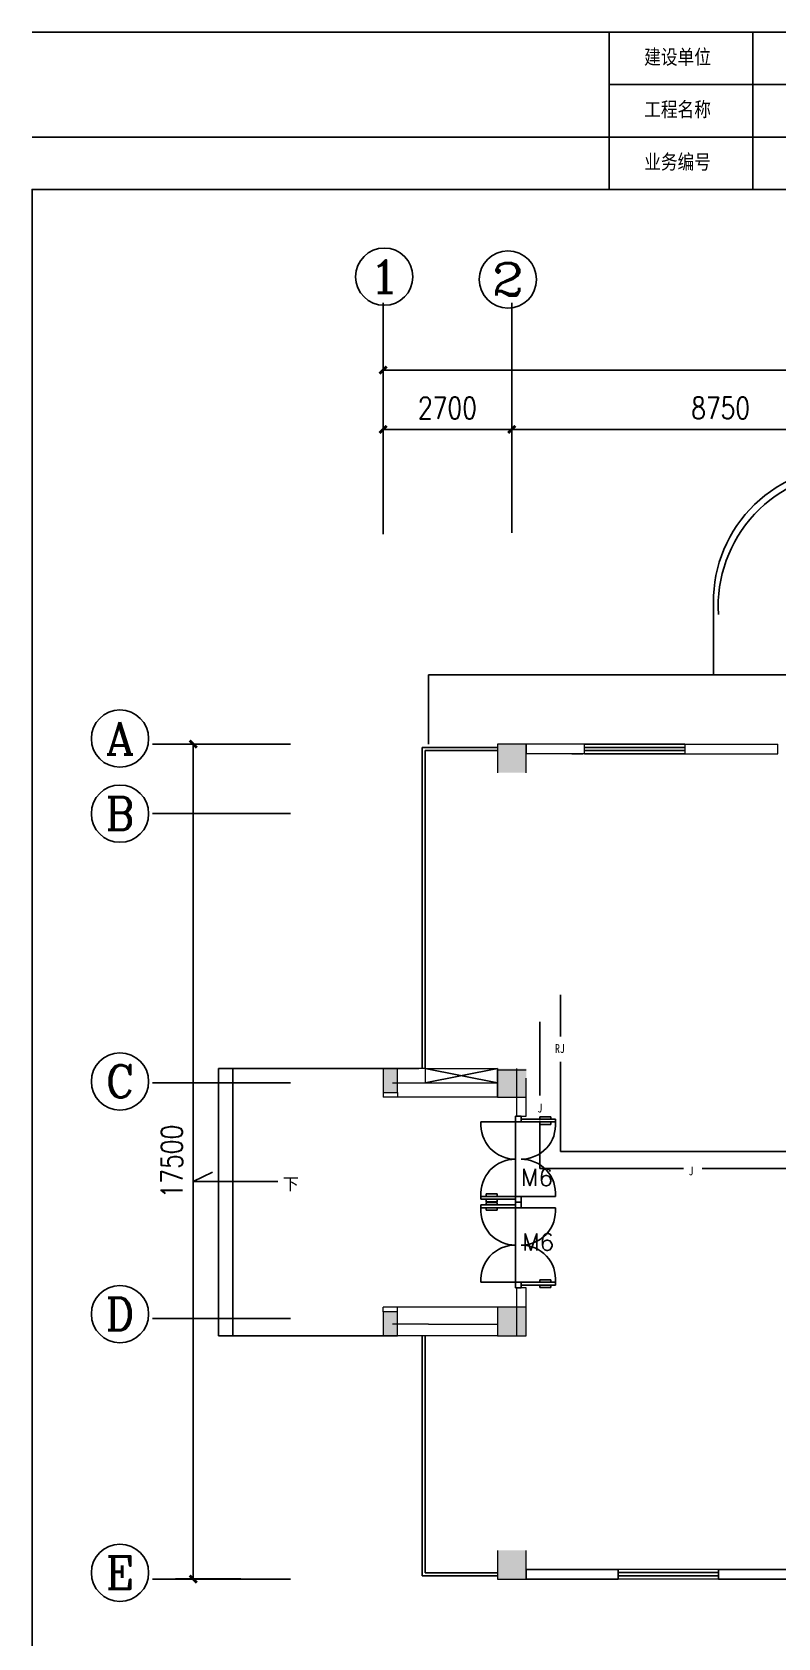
# Model space of a CAD drawing. Extents: x 1487452 to 1619693, y 165319 to 350168.
# Drawn here: x 1561972 to 1577601, y 279401 to 313062 of the extents above; entities that cross this region are included whole.
import ezdxf
from ezdxf.enums import TextEntityAlignment as Align

# ---------------------------------------------------------------- set-up
doc = ezdxf.new("R2010")
doc.units = 0
doc.header["$LTSCALE"] = 1000
doc.header["$MEASUREMENT"] = 0
doc.layers.get('0').update_dxf_attribs({"linetype": 'CONTINUOUS'})
doc.layers.get('Defpoints').update_dxf_attribs({"linetype": 'CONTINUOUS'})
for name, color, linetype in [('2', 6, 'CONTINUOUS'), ('AXIS', 3, 'CONTINUOUS'), ('AXIS_TEXT', 7, 'CONTINUOUS'), ('COLUMN', 9, 'CONTINUOUS'), ('Dim3', 30, 'CONTINUOUS'), ('DIME', 3, 'CONTINUOUS'), ('G', 4, 'CONTINUOUS'), ('WALL', 4, 'CONTINUOUS')]:
    doc.layers.add(name, color=color, linetype=linetype)
doc.styles.add('-宋体', font='SimSun.ttf', dxfattribs={"width": 0.8})
doc.styles.add('_TCH_AXIS', font='COMPLEX', dxfattribs={"bigfont": 'GBCBIG'})
doc.styles.add('_TCH_DIM', font='SIMPLEX', dxfattribs={"bigfont": 'GBCBIG'})
doc.styles.add('DIM_FONT', font='SIMPLEX.shx', dxfattribs={"width": 0.8})
doc.styles.add('黑体', font='SIMHEI.TTF')
doc.dimstyles.new('DIMN150', dxfattribs={"dimscale": 1.5, "dimtxt": 300, "dimasz": 100, "dimexe": 250, "dimexo": 300, "dimgap": 150, "dimtad": 1, "dimdec": 0, "dimzin": 0, "dimdsep": 46, "dimtxsty": 'DIM_FONT', "dimblk": 'ARCHTICK', "dimcen": 0.09, "dimclrt": 7, "dimazin": 2, "dimtfac": 1, "dimtdec": 0, "dimtix": 1, "dimtmove": 2, "dimatfit": 3, "dimldrblk": 'ARCHTICK', "dimfxl": 1, "dimtolj": 1, "dimtzin": 0, "dimarcsym": 0})

# ---------------------------------------------------------------- blocks, each defined once
blk = doc.blocks.new('_ArchTick')
at = {"color": 0, "linetype": 'ByBlock', "const_width": 0.4}
blk.add_lwpolyline([(-0.5, -0.5), (0.5, 0.5)], dxfattribs=at)
blk = doc.blocks.new('*D146')
at = {"layer": 'AXIS', "color": 0, "linetype": 'Continuous', "lineweight": -2, "transparency": 16777216}
for p, q in [((1566344, 298136), (1564974, 298136)), ((1565349, 298136), (1565349, 280636)), ((1566344, 280636), (1564974, 280636))]:
    blk.add_line(p, q, dxfattribs=at)
at = {"layer": 'Defpoints', "color": 0, "linetype": 'Continuous', "transparency": 16777216}
for p in [(1566794, 298136), (1565349, 280636), (1566794, 280636)]:
    blk.add_point(p, dxfattribs=at)
at = {"layer": 'AXIS', "color": 0, "linetype": 'Continuous', "lineweight": -2, "transparency": 16777216, "xscale": 150, "yscale": 150, "zscale": 150}
for p, rotation in [((1565349, 298136), 90), ((1565349, 280636), 270)]:
    blk.add_blockref('_ArchTick', p, dxfattribs=dict(at, rotation=rotation))
at = {"layer": 'AXIS', "color": 2, "linetype": 'Continuous', "transparency": 16777216, "insert": (1564899, 289386), "char_height": 450, "attachment_point": 5, "rotation": 90, "style": 'DIM_FONT'}
blk.add_mtext('\\A1;17500', dxfattribs=at)
blk = doc.blocks.new('*D152')
at = {"layer": 'AXIS', "color": 0, "linetype": 'Continuous', "lineweight": -2, "transparency": 16777216}
for p, q in [((1569326, 303014), (1569326, 305108)), ((1572026, 303014), (1572026, 305108)), ((1569326, 304733), (1572026, 304733))]:
    blk.add_line(p, q, dxfattribs=at)
at = {"layer": 'Defpoints', "color": 0, "linetype": 'Continuous', "transparency": 16777216}
for p in [(1572026, 304733), (1569326, 302564), (1572026, 302564)]:
    blk.add_point(p, dxfattribs=at)
at = {"layer": 'AXIS', "color": 0, "linetype": 'Continuous', "lineweight": -2, "transparency": 16777216, "xscale": 150, "yscale": 150, "zscale": 150, "rotation": 180}
blk.add_blockref('_ArchTick', (1569326, 304733), dxfattribs=at)
at = {"layer": 'AXIS', "color": 0, "linetype": 'Continuous', "lineweight": -2, "transparency": 16777216, "xscale": 150, "yscale": 150, "zscale": 150}
blk.add_blockref('_ArchTick', (1572026, 304733), dxfattribs=at)
at = {"layer": 'AXIS', "color": 2, "linetype": 'Continuous', "transparency": 16777216, "insert": (1570676, 305183), "char_height": 450, "attachment_point": 5, "style": 'DIM_FONT'}
blk.add_mtext('\\A1;2700', dxfattribs=at)
blk = doc.blocks.new('*D153')
at = {"layer": 'AXIS', "color": 0, "linetype": 'Continuous', "lineweight": -2, "transparency": 16777216}
for p, q in [((1572026, 303014), (1572026, 305108)), ((1580776, 303014), (1580776, 305108)), ((1572026, 304733), (1580776, 304733))]:
    blk.add_line(p, q, dxfattribs=at)
at = {"layer": 'Defpoints', "color": 0, "linetype": 'Continuous', "transparency": 16777216}
for p in [(1580776, 304733), (1572026, 302564), (1580776, 302564)]:
    blk.add_point(p, dxfattribs=at)
at = {"layer": 'AXIS', "color": 0, "linetype": 'Continuous', "lineweight": -2, "transparency": 16777216, "xscale": 150, "yscale": 150, "zscale": 150, "rotation": 180}
blk.add_blockref('_ArchTick', (1572026, 304733), dxfattribs=at)
at = {"layer": 'AXIS', "color": 0, "linetype": 'Continuous', "lineweight": -2, "transparency": 16777216, "xscale": 150, "yscale": 150, "zscale": 150}
blk.add_blockref('_ArchTick', (1580776, 304733), dxfattribs=at)
at = {"layer": 'AXIS', "color": 2, "linetype": 'Continuous', "transparency": 16777216, "insert": (1576401, 305183), "char_height": 450, "attachment_point": 5, "style": 'DIM_FONT'}
blk.add_mtext('\\A1;8750', dxfattribs=at)
blk = doc.blocks.new('*D160')
at = {"layer": 'AXIS', "color": 0, "linetype": 'Continuous', "lineweight": -2, "transparency": 16777216}
for p, q in [((1569326, 302539), (1569326, 306352)), ((1613476, 302539), (1613476, 306352)), ((1569326, 305977), (1613476, 305977))]:
    blk.add_line(p, q, dxfattribs=at)
at = {"layer": 'Defpoints', "color": 0, "linetype": 'Continuous', "transparency": 16777216}
for p in [(1613476, 305977), (1569326, 302089), (1613476, 302089)]:
    blk.add_point(p, dxfattribs=at)
at = {"layer": 'AXIS', "color": 0, "linetype": 'Continuous', "lineweight": -2, "transparency": 16777216, "xscale": 150, "yscale": 150, "zscale": 150, "rotation": 180}
blk.add_blockref('_ArchTick', (1569326, 305977), dxfattribs=at)
at = {"layer": 'AXIS', "color": 0, "linetype": 'Continuous', "lineweight": -2, "transparency": 16777216, "xscale": 150, "yscale": 150, "zscale": 150}
blk.add_blockref('_ArchTick', (1613476, 305977), dxfattribs=at)
at = {"layer": 'AXIS', "color": 2, "linetype": 'Continuous', "transparency": 16777216, "insert": (1591401, 306427), "char_height": 450, "attachment_point": 5, "style": 'DIM_FONT'}
blk.add_mtext('\\A1;44150', dxfattribs=at)

msp = doc.modelspace()

# ---------------------------------------------------------------- hatches: boundary and pattern name
at = {"lineweight": 13}
for points in [[(1571726.2, 297535.6), (1572326.2, 297535.6), (1572326.2, 298135.6), (1571726.2, 298135.6)], [(1569326.2, 290835.6), (1569626.2, 290835.6), (1569626.2, 291335.6), (1569326.2, 291335.6)], [(1571726.2, 290735.6), (1572326.2, 290735.6), (1572326.2, 291335.6), (1571726.2, 291335.6)], [(1569326.2, 285735.6), (1569626.2, 285735.6), (1569626.2, 286235.6), (1569326.2, 286235.6)], [(1571726.2, 285735.6), (1572326.2, 285735.6), (1572326.2, 286335.6), (1571726.2, 286335.6)], [(1571726.2, 280635.6), (1572326.2, 280635.6), (1572326.2, 281235.6), (1571726.2, 281235.6)], [(1571726.2, 280635.6), (1572326.2, 280635.6), (1572326.2, 281235.6), (1571726.2, 281235.6)]]:
    msp.add_hatch(color=256, dxfattribs=at).paths.add_polyline_path(points)

# ---------------------------------------------------------------- linework, layer by layer
at = {"color": 4}
for p, q in [((1561972.5, 313061.8), (1619692.7, 313061.8)), ((1574067.7, 313061.8), (1574067.7, 309763.5)), ((1577078.2, 313061.8), (1577078.2, 309763.5)), ((1574067.7, 311962.4), (1587277, 311962.4)), ((1561972.5, 310862.9), (1587277, 310862.9))]:
    msp.add_line(p, q, dxfattribs=at)
at = {"color": 7}
for q in [(1619692.7, 309763.5), (1561972.5, 269359.3)]:
    msp.add_line((1561972.5, 309763.5), q, dxfattribs=at)
at = {"lineweight": 13}
for p, q in [((1572326.2, 298135.6), (1571726.2, 298135.6)), ((1571726.2, 298135.6), (1571726.2, 297535.6)), ((1572326.2, 297535.6), (1572326.2, 298135.6)), ((1572326.2, 298135.6), (1572326.2, 297935.6)), ((1573551.2, 298135.6), (1572326.2, 298135.6)), ((1573551.2, 297935.6), (1572326.2, 297935.6)), ((1573551.2, 297935.6), (1573551.2, 298135.6)), ((1575651.2, 298135.6), (1575651.2, 297935.6)), ((1575651.2, 298135.6), (1577601.2, 298135.6)), ((1575651.2, 297935.6), (1577601.2, 297935.6)), ((1577601.2, 297935.6), (1577601.2, 298135.6)), ((1569326.2, 291335.6), (1570076.2, 291335.6)), ((1569626.2, 291335.6), (1569326.2, 291335.6)), ((1569326.2, 291335.6), (1569326.2, 290835.6)), ((1569626.2, 290835.6), (1569626.2, 291335.6)), ((1570206.2, 291335.6), (1569626.2, 291335.6)), ((1570206.2, 291335.6), (1571726.2, 291335.6)), ((1570206.2, 291335.6), (1570206.2, 291035.6)), ((1572328.5, 291301.8), (1571728.5, 291301.8)), ((1572124.4, 291335.6), (1572124.4, 290335.9)), ((1569326.2, 290835.6), (1569626.2, 290835.6)), ((1569326.2, 290835.6), (1569326.2, 290735.6)), ((1569526.2, 291035.6), (1571726.2, 291035.6)), ((1569626.2, 290835.6), (1569626.2, 290735.6)), ((1572324.4, 290335.9), (1572324.4, 291135.6)), ((1571726.2, 290735.6), (1569326.2, 290735.6)), ((1571726.2, 290735.6), (1572326.2, 290735.6)), ((1572124.4, 290335.9), (1572324.4, 290335.9)), ((1572324.4, 286735.9), (1572124.4, 286735.9)), ((1572124.4, 286735.9), (1572124.4, 285735.6)), ((1572324.4, 285975.6), (1572324.4, 286735.9)), ((1571726.2, 286335.6), (1569326.2, 286335.6)), ((1569326.2, 286235.6), (1569326.2, 286335.6)), ((1569626.2, 286235.6), (1569326.2, 286235.6)), ((1569326.2, 286235.6), (1569326.2, 285735.6)), ((1569626.2, 286235.6), (1569626.2, 286335.6)), ((1569626.2, 285735.6), (1569626.2, 286235.6)), ((1572326.2, 286335.6), (1571726.2, 286335.6)), ((1571726.2, 286335.6), (1571726.2, 285735.6)), ((1572326.2, 285735.6), (1572326.2, 286335.6)), ((1570276.2, 285975.6), (1569526.2, 285975.6)), ((1570276.2, 285975.6), (1571726.2, 285975.6)), ((1570076.2, 285735.6), (1569326.2, 285735.6)), ((1571726.2, 285735.6), (1570076.2, 285735.6)), ((1571726.2, 285735.6), (1572326.2, 285735.6)), ((1571726.2, 281235.6), (1571726.2, 280635.6)), ((1571726.2, 281235.6), (1571726.2, 280635.6)), ((1572326.2, 280635.6), (1572326.2, 281235.6)), ((1572326.2, 280635.6), (1572326.2, 281235.6)), ((1571726.2, 280635.6), (1572326.2, 280635.6)), ((1571726.2, 280635.6), (1572326.2, 280635.6))]:
    msp.add_line(p, q, dxfattribs=at)
at = {"color": 251, "lineweight": 13}
for p, q in [((1576356.2, 280835.6), (1574256.2, 280835.6)), ((1576356.2, 280635.6), (1574256.2, 280635.6))]:
    msp.add_line(p, q, dxfattribs=at)
at = {"color": 7}
msp.add_lwpolyline([(1561972.5, 269359.3), (1561972.5, 309763.5), (1619692.7, 309763.5)], dxfattribs=at)
at = {"layer": '2', "color": 251, "ltscale": 600}
for p, q in [((1570146.2, 298065.6), (1570146.2, 291335.6)), ((1570146.2, 298065.6), (1571726.2, 298065.6)), ((1570206.2, 298005.6), (1570206.2, 291335.6)), ((1570206.2, 298005.6), (1571726.2, 298005.6)), ((1571726.2, 291335.6), (1571726.2, 290735.6))]:
    msp.add_line(p, q, dxfattribs=at)
at = {"layer": 'AXIS', "linetype": 'Continuous'}
for p, q in [((1569326.2, 307386.3), (1569326.2, 302564.4)), ((1572026.2, 307386.3), (1572026.2, 302564.4)), ((1564495.2, 298135.6), (1567388.4, 298135.6)), ((1564495.2, 296685.6), (1567388.4, 296685.6)), ((1564495.2, 291035.6), (1567388.4, 291035.6)), ((1564495.2, 286095.6), (1567388.4, 286095.6)), ((1564495.2, 280635.6), (1567388.4, 280635.6))]:
    msp.add_line(p, q, dxfattribs=at)
for centre in [(1569352.2, 307935.4), (1571943.9, 307877.3), (1563813.9, 298252.4), (1563813.9, 296678.8), (1563813.9, 291065.4), (1563813.9, 286189.1), (1563813.9, 280766.8)]:
    msp.add_circle(centre, 600, dxfattribs=at)
at = {"layer": 'COLUMN', "linetype": 'Continuous'}
msp.add_line((1569326.2, 285735.6), (1569626.2, 285735.6), dxfattribs=at)
at = {"layer": 'Dim3', "color": 251, "ltscale": 0.4}
for p, q in [((1576255.1, 300956.1), (1576255.1, 299585.6)), ((1570276.2, 298135.6), (1570276.2, 299585.6)), ((1570276.2, 299585.6), (1583676.2, 299585.6)), ((1573512.3, 297935.6), (1573279.8, 297935.6)), ((1575651.2, 298135.6), (1573551.2, 298135.6)), ((1575651.2, 297935.6), (1573551.2, 297935.6)), ((1569326.2, 291335.6), (1565876.2, 291335.6)), ((1565876.2, 291335.6), (1565876.2, 285735.6)), ((1566176.2, 291335.6), (1566176.2, 285735.6)), ((1572099.4, 286855.9), (1572099.4, 290215.9)), ((1569326.2, 285735.6), (1565876.2, 285735.6)), ((1570146.2, 280705.6), (1570146.2, 285735.6)), ((1570206.2, 280765.6), (1570206.2, 285735.6)), ((1571726.2, 280765.6), (1570206.2, 280765.6)), ((1570146.2, 280705.6), (1571726.2, 280705.6))]:
    msp.add_line(p, q, dxfattribs=at)
at = {"layer": 'Dim3', "color": 251, "ltscale": 0.4, "extrusion": (0, 0, -1)}
for p, q in [((1571379.4, 290215.9), (1572099.4, 290215.9)), ((1572099.4, 290335.9), (1572099.4, 290335.9)), ((1572219.4, 290335.9), (1572099.4, 290335.9)), ((1572099.4, 290335.9), (1572099.4, 290275.9)), ((1572099.4, 290215.9), (1572099.4, 290275.9)), ((1572219.4, 290215.9), (1572099.4, 290215.9)), ((1572219.4, 290215.9), (1572219.4, 290335.9)), ((1572219.4, 290335.9), (1572219.4, 290335.9)), ((1572219.4, 290275.9), (1572939.4, 290275.9)), ((1572219.4, 290215.9), (1572219.4, 290275.9)), ((1572939.4, 290215.9), (1572219.4, 290215.9)), ((1572843.7, 290326.6), (1572612.8, 290326.6)), ((1572612.8, 290326.6), (1572612.8, 290275.9)), ((1572612.8, 290165.1), (1572612.8, 290215.9)), ((1572843.7, 290165.1), (1572612.8, 290165.1)), ((1572843.7, 290326.6), (1572843.7, 290275.9)), ((1572843.7, 290165.1), (1572843.7, 290215.9)), ((1572939.4, 290275.9), (1572939.4, 290215.9)), ((1571379.4, 288655.9), (1572099.4, 288655.9)), ((1571379.4, 288595.9), (1571379.4, 288655.9)), ((1572099.4, 288595.9), (1571379.4, 288595.9)), ((1572099.4, 288475.9), (1571379.4, 288475.9)), ((1571379.4, 288475.9), (1571379.4, 288415.9)), ((1571489.8, 288706.6), (1571720.7, 288706.6)), ((1571489.8, 288706.6), (1571489.8, 288655.9)), ((1571489.8, 288545.1), (1571489.8, 288595.9)), ((1571489.8, 288545.1), (1571720.7, 288545.1)), ((1571489.8, 288526.6), (1571720.7, 288526.6)), ((1571489.8, 288526.6), (1571489.8, 288475.9)), ((1571720.7, 288706.6), (1571720.7, 288655.9)), ((1571720.7, 288545.1), (1571720.7, 288595.9)), ((1571720.7, 288526.6), (1571720.7, 288475.9)), ((1572219.4, 288655.9), (1572099.4, 288655.9)), ((1572099.4, 288655.9), (1572099.4, 288535.9)), ((1572099.4, 288655.9), (1572099.4, 288595.9)), ((1572099.4, 288535.9), (1572099.4, 288595.9)), ((1572099.4, 288415.9), (1572099.4, 288535.9)), ((1572099.4, 288535.9), (1572099.4, 288535.9)), ((1572219.4, 288535.9), (1572099.4, 288535.9)), ((1572099.4, 288535.9), (1572099.4, 288475.9)), ((1572099.4, 288535.9), (1572099.4, 288535.9)), ((1572219.4, 288535.9), (1572099.4, 288535.9)), ((1572099.4, 288415.9), (1572099.4, 288475.9)), ((1572939.4, 288655.9), (1572219.4, 288655.9)), ((1572219.4, 288655.9), (1572219.4, 288595.9)), ((1572219.4, 288655.9), (1572219.4, 288535.9)), ((1572219.4, 288535.9), (1572219.4, 288595.9)), ((1572219.4, 288535.9), (1572219.4, 288475.9)), ((1572219.4, 288415.9), (1572219.4, 288535.9)), ((1572219.4, 288535.9), (1572219.4, 288535.9)), ((1572219.4, 288535.9), (1572219.4, 288535.9)), ((1572219.4, 288415.9), (1572219.4, 288475.9)), ((1571379.4, 288415.9), (1572099.4, 288415.9)), ((1571489.8, 288365.1), (1571489.8, 288415.9)), ((1571489.8, 288365.1), (1571720.7, 288365.1)), ((1571720.7, 288365.1), (1571720.7, 288415.9)), ((1572219.4, 288415.9), (1572099.4, 288415.9)), ((1572939.4, 288415.9), (1572219.4, 288415.9)), ((1571379.4, 286855.9), (1572099.4, 286855.9)), ((1572219.4, 286855.9), (1572099.4, 286855.9)), ((1572099.4, 286855.9), (1572099.4, 286795.9)), ((1572099.4, 286735.9), (1572099.4, 286795.9)), ((1572939.4, 286855.9), (1572219.4, 286855.9)), ((1572219.4, 286855.9), (1572219.4, 286795.9)), ((1572219.4, 286855.9), (1572219.4, 286735.9)), ((1572219.4, 286795.9), (1572939.4, 286795.9)), ((1572843.7, 286906.6), (1572612.8, 286906.6)), ((1572612.8, 286906.6), (1572612.8, 286855.9)), ((1572612.8, 286745.1), (1572612.8, 286795.9)), ((1572843.7, 286906.6), (1572843.7, 286855.9)), ((1572843.7, 286745.1), (1572843.7, 286795.9)), ((1572939.4, 286795.9), (1572939.4, 286855.9)), ((1572099.4, 286735.9), (1572099.4, 286735.9)), ((1572219.4, 286735.9), (1572099.4, 286735.9)), ((1572219.4, 286735.9), (1572219.4, 286735.9)), ((1572843.7, 286745.1), (1572612.8, 286745.1))]:
    msp.add_line(p, q, dxfattribs=at)
at = {"layer": 'Dim3', "color": 0, "ltscale": 0.4}
for p, q in [((1565350.2, 288967.2), (1565754.9, 289167.1)), ((1565650.2, 288967.2), (1565350.2, 288967.2)), ((1567123, 288967.2), (1565650.2, 288967.2))]:
    msp.add_line(p, q, dxfattribs=at)
at = {"layer": 'Dim3', "color": 7, "ltscale": 0.4}
for p, q in [((1574256.2, 280835.6), (1572326.2, 280835.6)), ((1574256.2, 280635.6), (1574256.2, 280835.6)), ((1576356.2, 280835.6), (1576356.2, 280635.6)), ((1578056.2, 280835.6), (1576356.2, 280835.6)), ((1572326.2, 280635.6), (1574256.2, 280635.6)), ((1576356.2, 280635.6), (1578056.2, 280635.6))]:
    msp.add_line(p, q, dxfattribs=at)
at = {"layer": 'Dim3', "color": 250, "ltscale": 0.4}
for p, q in [((1574256.2, 280768.9), (1576356.2, 280768.9)), ((1574256.2, 280702.3), (1576356.2, 280702.3))]:
    msp.add_line(p, q, dxfattribs=at)
at = {"layer": 'Dim3', "color": 251, "ltscale": 0.4}
for centre in [(1579085.2, 301121.6), (1579185.2, 301021.6)]:
    msp.add_arc(centre, 2835, 90.61707, 183.34732, dxfattribs=at)
at = {"layer": 'Dim3', "color": 250, "ltscale": 0.4, "extrusion": (0, 0, -1)}
for centre, start, end in [((-1572096.9, 290155.9), 269.80068, 4.78054), ((-1572221.9, 290155.9), 175.21946, 270.19932), ((-1572096.9, 288715.9), 355.21946, 90.19932), ((-1572221.9, 288715.9), 89.80068, 184.78054), ((-1572096.9, 288355.9), 269.80068, 4.78054), ((-1572221.9, 288355.9), 175.21946, 270.19932), ((-1572096.9, 286915.9), 355.21946, 90.19932), ((-1572221.9, 286915.9), 89.80068, 184.78054)]:
    msp.add_arc(centre, 720, start, end, dxfattribs=at)
at = {"layer": 'DIME', "color": 250, "ltscale": 0.4}
for p, q in [((1573551.2, 298068.9), (1575651.2, 298068.9)), ((1573551.2, 298002.3), (1575651.2, 298002.3)), ((1570206.2, 291035.6), (1571726.2, 291335.6)), ((1571726.2, 291035.6), (1570206.2, 291335.6))]:
    msp.add_line(p, q, dxfattribs=at)
at = {"layer": 'G', "color": 2, "ltscale": 0.4}
for p, q in [((1573044.1, 292011.1), (1573044.1, 292882.4)), ((1573044.1, 289597.1), (1573044.1, 291477.4)), ((1578424.5, 289597.1), (1573044.1, 289597.1))]:
    msp.add_line(p, q, dxfattribs=at)
at = {"layer": 'G', "color": 5, "ltscale": 0.4}
for p, q in [((1572612.4, 290772.9), (1572612.4, 292315.1)), ((1572612.4, 289238), (1572612.4, 290239.3)), ((1575621.2, 289238), (1572612.4, 289238)), ((1587423.8, 289238), (1576011.2, 289238))]:
    msp.add_line(p, q, dxfattribs=at)
at = {"layer": 'WALL', "color": 7, "linetype": 'Continuous'}
for p, q in [((1572326.2, 280635.6), (1572326.2, 280835.6)), ((1572326.2, 280835.6), (1572326.2, 280835.6)), ((1572326.2, 280635.6), (1572326.2, 280635.6))]:
    msp.add_line(p, q, dxfattribs=at)

# ---------------------------------------------------------------- texts
at = {"color": 2, "style": '黑体', "width": 0.834707}
for s, p in [('建设单位', (1574799.4, 312295.8)), ('工程名称', (1574799.4, 311196.4)), ('业务编号', (1574799.4, 310096.9))]:
    msp.add_text(s, height=307.19, dxfattribs=at).set_placement(p, align=Align.BOTTOM_LEFT)
at = {"layer": 'AXIS_TEXT', "color": 2, "linetype": 'Continuous', "style": '_TCH_AXIS'}
for s, width, p, p2 in [('1', 2.333333, (1569012.8, 307596), (1569691.6, 307596)), ('2', 1.5, (1571604.4, 307537.8), (1572283.3, 307537.8))]:
    msp.add_text(s, height=678.8, dxfattribs=dict(at, width=width)).set_placement(p, p2, align=Align.FIT)
for tag, width, p, p2 in [('A', 1.031197, (1563513.9, 297916.4), (1564113.9, 297916.4)), ('B', 1.091856, (1563513.9, 296342.8), (1564113.9, 296342.8)), ('C', 1.237437, (1563513.9, 290729.4), (1564113.9, 290729.4)), ('D', 1.091856, (1563513.9, 285853.1), (1564113.9, 285853.1)), ('E', 1.160097, (1563513.9, 280430.8), (1564113.9, 280430.8))]:
    msp.add_attdef(tag, text='', height=678.8, dxfattribs=dict(at, width=width)).set_placement(p, p2, align=Align.FIT)
at = {"layer": 'Dim3', "color": 0, "ltscale": 0.4, "style": '-宋体', "width": 0.8}
for s, height, p in [('RJ', 184.32, (1572932.8, 291755.4)), ('J', 184.3, (1572563.4, 290506.3)), ('J', 184.3, (1575729.6, 289189.1))]:
    msp.add_text(s, height=height, dxfattribs=at).set_placement(p, align=Align.MIDDLE_LEFT)
at = {"layer": 'Dim3', "color": 251, "ltscale": 0.4, "style": '_TCH_DIM'}
for p in [(1572216.5, 288874.8), (1572240.4, 287519.9)]:
    msp.add_text('M6', height=357.45, dxfattribs=at).set_placement(p)
at = {"layer": 'Dim3', "color": 2, "ltscale": 0.4, "style": '黑体'}
msp.add_text('下', height=249.6, dxfattribs=at).set_placement((1567223, 288792.2))

# ---------------------------------------------------------------- dimensions: what is measured, and where the dimension line sits
at = {"layer": 'AXIS', "linetype": 'Continuous'}
for base, p1, p2, picture, middle in [((1613476.2, 305977.3), (1569326.2, 302089.1), (1613476.2, 302089.1), '*D160', (1591401.2, 306427.3)), ((1572026.2, 304732.7), (1569326.2, 302564.4), (1572026.2, 302564.4), '*D152', (1570676.2, 305182.7)), ((1580776.2, 304732.7), (1572026.2, 302564.4), (1580776.2, 302564.4), '*D153', (1576401.2, 305182.7))]:
    dim = msp.add_linear_dim(base=base, p1=p1, p2=p2, dimstyle='DIMN150', override={"dimclrt": 2}, dxfattribs=at)
    dim.commit()
    dim.dimension.update_dxf_attribs({"geometry": picture, "text_midpoint": middle})
dim = msp.add_linear_dim(base=(1565348.8, 280635.6), p1=(1566794.3, 298135.6), p2=(1566794.3, 280635.6), angle=90, dimstyle='DIMN150', override={"dimclrt": 2}, dxfattribs=at)
dim.commit()
dim.dimension.update_dxf_attribs({"geometry": '*D146', "text_midpoint": (1564898.8, 289385.6)})

doc.saveas('drawing.dxf')
